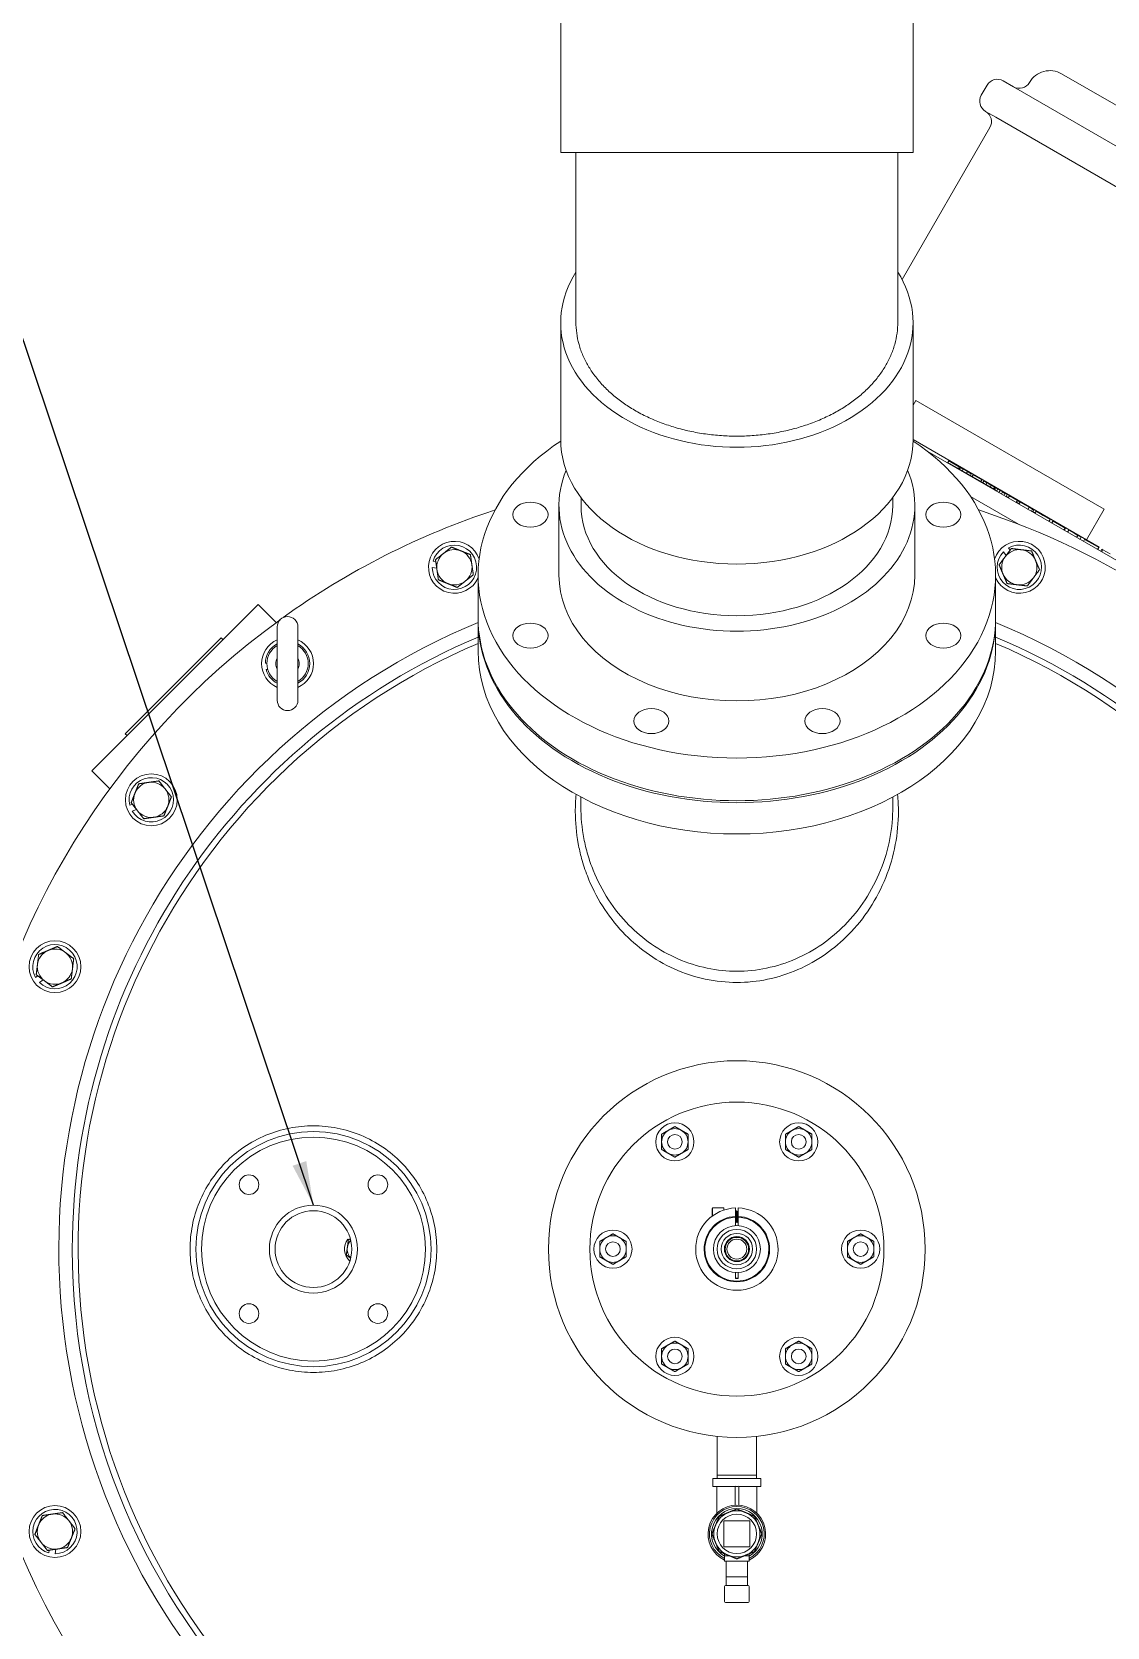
# Model space of a CAD drawing. Header units: inches. Extents: x 12 to 318, y 5 to 204.
# Drawn here: x 39.55 to 62.4, y 141.53 to 175.43 of the extents above; entities that cross this region are included whole.
import ezdxf

# ---------------------------------------------------------------- set-up
doc = ezdxf.new("R2010")
doc.units = ezdxf.units.IN
doc.header["$LTSCALE"] = 9.5
doc.header["$MEASUREMENT"] = 0
doc.layers.add('Symbol (ANSI)', color=7, linetype='Continuous', lineweight=25)
doc.layers.add('Visible', color=7, linetype='Continuous', lineweight=18)
doc.styles.add('MEMCOR Medium', font='arial.ttf')
doc.dimstyles.new('Default (ANSI)$7', dxfattribs={"dimscale": 9.5, "dimtxt": 0.15, "dimasz": 0.098425, "dimexe": 0.125, "dimexo": 0.0625, "dimgap": 0.031496, "dimtad": 0, "dimtih": 1, "dimtoh": 1, "dimdec": 4, "dimrnd": 1e-08, "dimzin": 3, "dimdsep": 46, "dimlunit": 5, "dimtxsty": 'MEMCOR Medium', "dimcen": 0.09, "dimdle": 0.393701, "dimclrd": 256, "dimclre": 256, "dimclrt": 256, "dimadec": 0, "dimazin": 1, "dimtfac": 0.8, "dimtofl": 0, "dimtmove": 0, "dimatfit": 3, "dimfxl": 1, "dimfrac": 1, "dimtolj": 1, "dimtzin": 4, "dimlwd": -1, "dimlwe": -1, "dimarcsym": 0})

msp = doc.modelspace()

# ---------------------------------------------------------------- linework, layer by layer
at = {"layer": 'Visible'}
for p, q in [((50.785311, 176.379607), (50.785311, 172.867607)), ((58.274311, 176.379607), (58.274311, 172.867607)), ((59.84977, 174.301711), (59.72477, 174.085205)), ((60.191276, 174.393218), (60.407783, 174.268218)), ((72.690632, 168.042737), (61.432302, 174.542737)), ((72.965151, 167.018218), (60.407783, 174.268218)), ((60.032783, 173.618699), (59.816276, 173.743699)), ((60.032783, 173.618699), (72.590151, 166.368699)), ((59.907783, 173.402192), (58.04186, 170.17032)), ((50.785311, 172.867607), (58.274311, 172.867607)), ((51.109311, 172.867607), (51.109311, 169.262686)), ((57.950311, 169.262686), (57.950311, 172.867607)), ((50.785311, 166.768596), (50.785311, 169.251955)), ((58.274311, 166.768596), (58.274311, 169.251955)), ((58.274311, 167.502576), (58.331037, 167.60083)), ((58.331037, 167.60083), (62.336405, 165.28833)), ((58.27431, 166.767556), (62.232038, 164.482561)), ((68.641821, 160.709702), (58.572193, 166.523405)), ((59.007319, 166.272184), (59.013569, 166.283009)), ((59.013569, 166.283009), (59.032319, 166.315485)), ((60.060667, 165.678467), (59.013569, 166.283009)), ((59.032319, 166.315485), (59.26077, 166.183589)), ((59.24202, 166.151113), (59.26077, 166.183589)), ((59.26103, 166.140138), (59.27978, 166.172614)), ((59.27978, 166.172614), (59.341945, 166.136723)), ((59.323195, 166.104247), (59.341945, 166.136723)), ((59.341945, 166.136723), (59.428493, 166.086754)), ((59.409743, 166.054278), (59.428493, 166.086754)), ((59.428493, 166.086754), (59.511966, 166.038561)), ((59.493216, 166.006085), (59.511966, 166.038561)), ((59.531337, 165.984076), (59.550087, 166.016552)), ((59.550087, 166.016552), (59.733287, 165.910781)), ((59.714537, 165.878305), (59.733287, 165.910781)), ((59.758809, 165.852745), (59.777559, 165.885221)), ((59.777559, 165.885221), (59.845655, 165.845906)), ((59.826905, 165.81343), (59.845655, 165.845906)), ((59.845655, 165.845906), (59.891125, 165.819654)), ((59.891125, 165.819654), (59.936596, 165.793401)), ((51.217311, 165.366757), (51.217311, 165.533966)), ((57.842311, 165.366757), (57.842311, 165.533966)), ((59.496651, 165.556656), (60.515278, 164.968551)), ((59.917846, 165.760925), (59.936596, 165.793401)), ((59.936596, 165.793401), (60.004692, 165.754086)), ((59.985942, 165.72161), (60.004692, 165.754086)), ((60.00649, 165.709747), (60.02524, 165.742222)), ((60.02524, 165.742222), (60.079417, 165.710943)), ((60.054417, 165.667642), (60.079417, 165.710943)), ((60.079417, 165.710943), (60.12633, 165.683858)), ((60.10133, 165.640557), (60.12633, 165.683858)), ((60.12633, 165.683858), (60.17787, 165.654101)), ((60.15287, 165.6108), (60.17787, 165.654101)), ((60.17787, 165.654101), (60.22857, 165.62483)), ((60.20357, 165.581529), (60.22857, 165.62483)), ((60.22857, 165.62483), (60.275693, 165.597623)), ((60.250693, 165.554322), (60.275693, 165.597623)), ((60.305965, 165.536844), (60.256943, 165.565147)), ((60.275693, 165.597623), (60.324715, 165.56932)), ((60.299715, 165.526019), (60.324715, 165.56932)), ((60.324715, 165.56932), (60.491539, 165.473005)), ((60.466539, 165.429703), (60.491539, 165.473005)), ((60.491539, 165.473005), (60.550922, 165.43872)), ((50.748561, 163.886252), (50.748561, 165.366757)), ((58.311061, 163.886252), (58.311061, 165.366757)), ((60.532172, 165.406244), (60.472789, 165.440529)), ((60.525922, 165.395419), (60.550922, 165.43872)), ((60.550922, 165.43872), (60.661804, 165.374702)), ((60.661804, 165.374702), (60.742447, 165.328143)), ((60.717447, 165.284842), (60.742447, 165.328143)), ((60.742447, 165.328143), (60.813885, 165.286898)), ((60.788885, 165.243597), (60.813885, 165.286898)), ((60.853873, 165.220509), (60.795135, 165.254422)), ((60.813885, 165.286898), (60.844506, 165.269219)), ((60.825756, 165.236743), (60.844506, 165.269219)), ((60.847623, 165.209684), (60.853873, 165.220509)), ((60.863204, 165.200688), (60.888204, 165.24399)), ((60.888204, 165.24399), (61.038531, 165.157198)), ((61.038531, 165.157198), (61.188859, 165.070407)), ((61.961405, 164.638811), (62.336405, 165.28833)), ((61.163859, 165.027105), (61.188859, 165.070407)), ((61.220647, 164.994319), (61.245647, 165.03762)), ((61.231166, 164.988246), (61.256166, 165.031547)), ((61.245647, 165.03762), (61.256164, 165.031548)), ((61.256166, 165.031547), (61.385456, 164.956901)), ((61.385456, 164.956901), (61.506419, 164.887063)), ((61.481419, 164.843762), (61.506419, 164.887063)), ((61.488869, 164.83946), (61.513869, 164.882762)), ((61.506419, 164.887063), (61.513869, 164.882762)), ((61.559683, 164.798576), (61.584683, 164.841878)), ((61.584683, 164.841878), (61.695565, 164.77786)), ((60.338118, 164.418669), (60.302673, 164.464788)), ((61.695565, 164.77786), (61.776207, 164.731301)), ((61.751207, 164.688), (61.776207, 164.731301)), ((61.776207, 164.731301), (61.847646, 164.690056)), ((61.822646, 164.646755), (61.847646, 164.690056)), ((61.896965, 164.603846), (61.921965, 164.647148)), ((61.921965, 164.647148), (62.072292, 164.560356)), ((62.072292, 164.560356), (62.22262, 164.473565)), ((62.19762, 164.430263), (62.22262, 164.473565)), ((62.200788, 164.428434), (62.232038, 164.482561)), ((48.130431, 164.173839), (48.072757, 164.181386)), ((60.195157, 164.382156), (60.253678, 164.306011)), ((62.26405, 164.39191), (62.28905, 164.435211)), ((62.28421, 164.38027), (62.30921, 164.423571)), ((62.28905, 164.435211), (62.309208, 164.423573)), ((62.30921, 164.423571), (62.461291, 164.335768)), ((48.055161, 164.046931), (48.150384, 164.03447)), ((49.029811, 162.980271), (49.029811, 163.886252)), ((60.029811, 162.980271), (60.029811, 163.886252)), ((40.822081, 159.724467), (44.357615, 163.260001)), ((44.357615, 163.260001), (44.738943, 162.878673)), ((44.759866, 162.786002), (44.759866, 161.226002)), ((45.199866, 161.226002), (45.199866, 162.786002)), ((49.029811, 162.937845), (49.029811, 162.273165)), ((60.029811, 162.937845), (60.029811, 162.273165)), ((41.529188, 160.516427), (43.565655, 162.552894)), ((43.565655, 162.552894), (43.608082, 162.510468)), ((44.539982, 162.016138), (44.508552, 162.011976)), ((44.526356, 161.877548), (44.557786, 161.88171)), ((41.529188, 160.516427), (41.571614, 160.474)), ((40.822081, 159.724467), (41.204633, 159.341915)), ((51.214811, 159.169878), (51.214811, 158.964754)), ((57.844811, 159.169878), (57.844811, 158.964754)), ((41.681002, 159.016302), (41.62728, 158.994002)), ((41.679269, 158.868762), (41.767966, 158.905581)), ((39.671413, 155.368579), (39.625294, 155.333134)), ((39.707926, 155.225618), (39.784071, 155.284139)), ((54.003561, 150.425271), (54.013561, 150.435271)), ((54.003561, 150.425271), (54.003561, 150.259332)), ((54.013561, 150.266749), (54.013561, 150.435271)), ((54.013561, 150.435271), (54.253561, 150.435271)), ((54.253561, 150.390519), (54.253561, 150.435271)), ((54.503561, 150.434878), (54.503561, 150.409866)), ((54.503561, 150.409866), (54.503561, 150.254776)), ((54.503561, 150.254776), (54.503561, 150.239765)), ((54.503561, 150.239765), (54.503561, 150.059582)), ((54.516953, 150.372771), (54.521418, 150.372771)), ((54.535066, 150.349574), (54.539275, 150.349574)), ((54.552668, 150.372771), (54.556061, 150.372771)), ((54.556061, 150.409866), (54.556061, 150.434878)), ((54.556061, 150.254776), (54.556061, 150.409866)), ((54.556061, 150.239765), (54.556061, 150.254776)), ((54.556061, 150.059582), (54.556061, 150.239765)), ((54.516953, 150.145969), (54.521163, 150.145969)), ((54.534811, 150.122771), (54.539275, 150.122771)), ((54.552668, 150.145969), (54.556061, 150.145969)), ((46.264593, 149.773015), (46.276644, 149.760236)), ((54.503561, 149.060961), (54.503561, 148.935271)), ((54.503561, 148.935271), (54.556061, 148.935271)), ((54.556061, 148.935271), (54.556061, 149.060961)), ((54.111159, 144.755626), (54.111159, 145.578347)), ((54.948462, 144.755626), (54.948462, 145.578643)), ((54.017212, 144.687516), (55.042409, 144.687516)), ((54.017212, 144.687516), (54.017212, 144.516649)), ((54.017212, 144.516649), (54.49044, 144.516649)), ((54.102645, 144.516649), (54.102645, 144.096964)), ((54.948462, 144.755626), (54.111159, 144.755626)), ((54.113287, 144.687516), (54.111159, 144.755626)), ((54.49044, 144.518164), (54.49044, 144.117647)), ((54.569181, 144.117647), (54.569181, 144.518164)), ((54.569181, 144.516649), (55.042409, 144.516649)), ((54.946334, 144.687516), (54.948462, 144.755626)), ((54.956976, 144.516649), (54.956976, 144.096964)), ((55.042409, 144.687516), (55.042409, 144.516649)), ((54.102645, 144.096964), (54.102645, 143.945373)), ((54.25422, 143.230823), (54.25422, 143.782004)), ((54.25422, 143.782004), (54.805401, 143.782004)), ((54.805401, 143.782004), (54.805401, 143.230823)), ((54.956976, 143.945373), (54.956976, 144.096964)), ((39.916243, 143.160892), (39.908696, 143.103218)), ((40.043151, 143.085622), (40.055612, 143.180845)), ((54.805401, 143.230823), (54.25422, 143.230823)), ((54.269681, 143.08379), (54.269681, 143.040913)), ((54.269681, 143.040913), (54.269681, 142.924538)), ((54.269681, 143.040913), (54.373195, 143.040913)), ((54.269681, 142.924538), (54.789941, 142.924538)), ((54.303611, 142.592002), (54.303611, 142.924538)), ((54.686426, 143.040913), (54.789941, 143.040913)), ((54.756011, 142.592002), (54.756011, 142.924538)), ((54.789941, 143.040913), (54.789941, 143.08379)), ((54.789941, 142.924538), (54.789941, 143.040913)), ((54.769061, 142.411311), (54.290561, 142.411311)), ((54.303611, 142.592002), (54.756011, 142.592002)), ((54.303611, 142.592002), (54.303611, 142.411311)), ((54.756011, 142.411311), (54.756011, 142.592002)), ((54.269681, 142.390431), (54.269681, 142.150142)), ((54.269681, 142.150142), (54.269681, 142.068259)), ((54.789941, 142.150142), (54.789941, 142.390431)), ((54.789941, 142.068259), (54.789941, 142.150142)), ((54.769061, 142.047379), (54.290561, 142.047379))]:
    msp.add_line(p, q, dxfattribs=at)
for centre, radius in [((42.08408, 159.110216), 0.551181), ((40.03645, 155.563618), 0.551181), ((54.528402, 149.560271), 4.003725), ((54.529811, 149.560271), 3.125), ((53.212152, 151.840083), 0.406), ((55.844652, 151.840083), 0.406), ((45.529811, 149.560271), 2.5), ((45.529811, 149.560271), 2.38), ((53.212152, 151.840083), 0.15625), ((55.844652, 151.840083), 0.15625), ((44.159791, 150.930291), 0.2085), ((46.89983, 150.930291), 0.2085), ((45.529811, 149.560271), 0.935), ((45.529811, 149.560271), 0.815), ((51.895902, 149.560271), 0.406), ((54.529811, 149.560271), 0.5), ((54.529811, 149.560271), 0.42), ((54.529811, 149.560271), 0.335), ((57.160902, 149.560271), 0.406), ((51.895902, 149.560271), 0.15625), ((54.529811, 149.560271), 0.265625), ((54.529811, 149.560271), 0.25), ((54.529811, 149.560271), 0.210938), ((57.160902, 149.560271), 0.15625), ((44.159791, 148.190252), 0.2085), ((46.89983, 148.190252), 0.2085), ((53.212152, 147.28046), 0.406), ((55.844652, 147.28046), 0.406), ((53.212152, 147.28046), 0.15625), ((55.844652, 147.28046), 0.15625), ((40.03645, 143.556925), 0.551181), ((54.529811, 143.506413), 0.418652)]:
    msp.add_circle(centre, radius, dxfattribs=at)
for centre, radius, start, end in [((60.066276, 174.176711), 0.25, 60, 150), ((60.532783, 174.484724), 0.25, 240, 330), ((61.182302, 174.109724), 0.5, 60, 150), ((59.941276, 173.960205), 0.25, 150, 240), ((59.691276, 173.527192), 0.25, 330, 60), ((54.529811, 149.560271), 16.53, 108.1149061, 125.7010348), ((54.529811, 149.560271), 16.53, 313.556008, 71.8850939), ((48.526464, 164.053632), 0.551181, 18.020363, 335.9533629), ((48.526464, 164.053632), 0.471351, 180.8144894, 164.2738604), ((60.533157, 164.053632), 0.551181, 204.0466371, 161.979637), ((60.533157, 164.053632), 0.471351, 135.8144894, 119.2738604), ((48.526464, 164.053632), 0.375, 128.1474633, 188.1474633), ((48.526464, 164.053632), 0.375, 68.1474633, 128.1474633), ((48.526464, 164.053632), 0.375, 8.1474633, 68.1474633), ((60.533157, 164.053632), 0.375, 143.1474633, 203.1474633), ((60.533157, 164.053632), 0.375, 83.1474633, 143.1474633), ((60.533157, 164.053632), 0.375, 23.1474633, 83.1474633), ((60.533157, 164.053632), 0.375, 323.1474633, 23.1474633), ((48.526464, 164.053632), 0.375, 188.1474633, 248.1474633), ((48.526464, 164.053632), 0.375, 308.1474633, 8.1474633), ((60.533157, 164.053632), 0.375, 203.1474633, 263.1474633), ((60.533157, 164.053632), 0.375, 263.1474633, 323.1474633), ((48.526464, 164.053632), 0.375, 248.1474633, 308.1474633), ((54.529811, 149.560271), 16.53, 125.9630438, 302.8312783), ((54.529811, 149.560271), 14.41, 112.4377468, 67.5622532), ((44.979866, 162.786002), 0.22, 0, 180), ((54.529811, 149.560271), 14.125, 112.9159597, 180), ((54.529811, 149.560271), 14, 113.1323964, 66.8676036), ((44.979866, 162.006002), 0.551181, 113.5246053, 246.4753947), ((44.979866, 162.006002), 0.471351, 117.8231093, 179.2738604), ((44.979866, 162.006002), 0.551181, 293.5246053, 66.4753947), ((44.979866, 162.006002), 0.471351, 297.8231093, 62.1768907), ((54.529811, 149.560271), 14.125, 0, 67.0840403), ((44.979866, 162.006002), 0.44, 120, 240), ((44.979866, 162.006002), 0.25, 151.6423634, 208.3576366), ((44.979866, 162.006002), 0.44, 300, 60), ((44.979866, 162.006002), 0.25, 331.6423634, 28.3576366), ((44.979866, 162.006002), 0.471351, 195.8144894, 242.1768907), ((44.979866, 161.226002), 0.22, 180, 0), ((42.08408, 159.110216), 0.471351, 210.8144894, 194.2738604), ((42.08408, 159.110216), 0.375, 98.1474633, 158.1474633), ((42.08408, 159.110216), 0.375, 38.1474633, 98.1474633), ((42.08408, 159.110216), 0.375, 158.1474633, 218.1474633), ((42.08408, 159.110216), 0.375, 338.1474633, 38.1474633), ((42.08408, 159.110216), 0.375, 218.1474633, 278.1474633), ((42.08408, 159.110216), 0.375, 278.1474633, 338.1474633), ((40.03645, 155.563618), 0.471351, 225.8144894, 209.2738604), ((40.03645, 155.563618), 0.375, 113.1474633, 173.1474633), ((40.03645, 155.563618), 0.375, 53.1474633, 113.1474633), ((40.03645, 155.563618), 0.375, 353.1474633, 53.1474633), ((40.03645, 155.563618), 0.375, 173.1474633, 233.1474633), ((40.03645, 155.563618), 0.375, 293.1474633, 353.1474633), ((40.03645, 155.563618), 0.375, 233.1474633, 293.1474633), ((53.212152, 151.840083), 0.2815, 120, 180), ((53.212152, 151.840083), 0.2815, 60, 120), ((53.212152, 151.840083), 0.2815, 0, 60), ((55.844652, 151.840083), 0.2815, 120, 180), ((55.844652, 151.840083), 0.2815, 60, 120), ((55.844652, 151.840083), 0.2815, 0, 60), ((53.212152, 151.840083), 0.2815, 180, 240), ((53.212152, 151.840083), 0.2815, 240, 300), ((53.212152, 151.840083), 0.2815, 300, 0), ((55.844652, 151.840083), 0.2815, 180, 240), ((55.844652, 151.840083), 0.2815, 240, 300), ((55.844652, 151.840083), 0.2815, 300, 0), ((54.529811, 149.560271), 0.875, 91.7191313, 88.2808687), ((54.529811, 149.560069), 0.695203, 92.1639326, 87.8360674), ((54.529811, 149.560069), 0.680203, 92.2116757, 87.7883243), ((54.529811, 149.560271), 14.125, 180, 0), ((46.529811, 149.560271), 0.34, 141.2653149, 228.4106835), ((46.529811, 149.560271), 0.281, 172.2730598, 222.4416977), ((46.529811, 149.560271), 0.281, 137.5583023, 172.2730598), ((51.895902, 149.560271), 0.2815, 120, 180), ((51.895902, 149.560271), 0.2815, 180, 240), ((51.895902, 149.560271), 0.2815, 60, 120), ((51.895902, 149.560271), 0.2815, 0, 60), ((51.895902, 149.560271), 0.2815, 300, 0), ((57.160902, 149.560271), 0.2815, 120, 180), ((57.160902, 149.560271), 0.2815, 180, 240), ((57.160902, 149.560271), 0.2815, 60, 120), ((57.160902, 149.560271), 0.2815, 0, 60), ((57.160902, 149.560271), 0.2815, 300, 0), ((51.895902, 149.560271), 0.2815, 240, 300), ((57.160902, 149.560271), 0.2815, 240, 300), ((54.529811, 149.560271), 0.6175, 267.5636153, 272.4363847), ((54.529811, 149.560271), 0.6225, 267.5831963, 272.4168037), ((53.212152, 147.28046), 0.2815, 120, 180), ((53.212152, 147.28046), 0.2815, 60, 120), ((53.212152, 147.28046), 0.2815, 0, 60), ((55.844652, 147.28046), 0.2815, 120, 180), ((55.844652, 147.28046), 0.2815, 60, 120), ((55.844652, 147.28046), 0.2815, 0, 60), ((53.212152, 147.28046), 0.2815, 180, 240), ((53.212152, 147.28046), 0.2815, 300, 0), ((55.844652, 147.28046), 0.2815, 180, 240), ((55.844652, 147.28046), 0.2815, 300, 0), ((53.212152, 147.28046), 0.2815, 240, 300), ((55.844652, 147.28046), 0.2815, 240, 300), ((54.529811, 145.029248), 0.512598, 265.5950645, 274.4049355), ((54.529811, 143.506413), 0.6125, 295.131805, 244.868195), ((40.03645, 143.556925), 0.471351, 270.8144894, 254.2738604), ((40.03645, 143.556925), 0.375, 98.1474633, 158.1474633), ((40.03645, 143.556925), 0.375, 38.1474633, 98.1474633), ((40.03645, 143.556925), 0.375, 338.1474633, 38.1474633), ((54.529811, 143.506413), 0.581875, 296.5548781, 243.4451219), ((54.529811, 143.506413), 0.538234, 298.9013143, 241.0986857), ((54.529811, 143.506413), 0.49, 112.5, 157.5), ((54.529811, 143.506413), 0.49, 67.5, 112.5), ((54.529811, 143.506413), 0.49, 22.5, 67.5), ((40.03645, 143.556925), 0.375, 158.1474633, 218.1474633), ((54.529811, 143.506413), 0.49, 157.5, 202.5), ((54.529811, 143.506413), 0.49, 337.5, 22.5), ((40.03645, 143.556925), 0.375, 218.1474633, 278.1474633), ((40.03645, 143.556925), 0.375, 278.1474633, 338.1474633), ((54.529811, 143.506413), 0.49, 202.5, 247.5), ((54.529811, 143.506413), 0.49, 292.5, 337.5), ((54.529811, 143.506413), 0.49, 247.5, 292.5), ((54.290561, 142.390431), 0.02088, 90, 180), ((54.769061, 142.390431), 0.02088, 0, 90), ((54.290561, 142.068259), 0.02088, 180, 270), ((54.769061, 142.068259), 0.02088, 270, 0)]:
    msp.add_arc(centre, radius, start, end, dxfattribs=at)
for centre, major_axis, start_param, end_param in [((54.529811, 169.251955), (-3.7445, 0), 5.864128409, 9.843834859), ((54.529811, 163.886252), (-5.5, 0), 5.461193351, 10.246769917), ((54.529811, 166.768596), (3.7445, 0), 3.141592654, 6.283185307), ((54.529811, 165.366757), (-3.78125, 0), 5.998770434, 9.709192834), ((54.529811, 165.366757), (3.3125, 0), 3.141592654, 6.283185307), ((54.529811, 163.886252), (-3.78125, 0), 0, 3.141592654), ((54.529811, 162.937845), (5.5, 0), 3.136138081, 6.28863988), ((54.529811, 162.980271), (-5.5, 0), 0, 3.141592654), ((54.529811, 162.273165), (5.5, 0), 3.141592654, 6.283185307)]:
    msp.add_ellipse(centre, major_axis=major_axis, ratio=0.707106781, start_param=start_param, end_param=end_param, dxfattribs=at)
for centre, major_axis in [((50.141383, 165.171593), (-0.375, 0)), ((58.918238, 165.171593), (0.375, 0)), ((50.141383, 162.600911), (-0.375, 0)), ((58.918238, 162.600911), (0.375, 0)), ((52.712064, 160.783165), (-0.375, 0)), ((56.347557, 160.783165), (0.375, 0))]:
    msp.add_ellipse(centre, major_axis=major_axis, ratio=0.707106781, dxfattribs=at)
for points, knots in [([(51.109311, 169.262686), (51.109311, 169.187861), (51.114275, 169.10957), (51.13593, 168.950422), (51.152623, 168.869565), (51.19758, 168.709511), (51.225854, 168.63028), (51.29187, 168.477367), (51.329609, 168.403683), (51.410475, 168.265522), (51.45733, 168.194645), (51.56325, 168.053694), (51.622319, 167.98362), (51.750238, 167.848132), (51.819115, 167.782689), (51.962612, 167.659479), (52.037228, 167.60171), (52.18651, 167.496083), (52.268079, 167.443332), (52.442058, 167.341874), (52.53447, 167.293169), (52.725806, 167.202709), (52.82477, 167.160934), (53.023848, 167.086022), (53.123959, 167.052883), (53.318911, 166.995753), (53.422771, 166.969115), (53.638314, 166.922509), (53.749998, 166.902544), (53.975616, 166.870793), (54.0896, 166.858999), (54.313953, 166.843699), (54.424323, 166.84019), (54.529811, 166.84019)], [38.673180241, 38.673180241, 38.673180241, 38.673180241, 39.479521658, 39.479521658, 40.285863075, 40.285863075, 41.092204491, 41.092204491, 41.898545908, 41.898545908, 42.703544344, 42.703544344, 43.508542779, 43.508542779, 44.313541214, 44.313541214, 45.118539649, 45.118539649, 45.922772282, 45.922772282, 46.727004914, 46.727004914, 47.531237546, 47.531237546, 48.335470179, 48.335470179, 49.139284908, 49.139284908, 49.943099637, 49.943099637, 50.746914366, 50.746914366, 51.550729095, 51.550729095, 51.550729095, 51.550729095]), ([(54.529811, 166.84019), (54.635298, 166.84019), (54.745668, 166.843699), (54.970021, 166.858999), (55.084005, 166.870793), (55.309623, 166.902544), (55.421307, 166.922509), (55.63685, 166.969115), (55.74071, 166.995753), (55.935662, 167.052883), (56.035773, 167.086022), (56.234851, 167.160934), (56.333815, 167.202709), (56.525151, 167.293169), (56.617563, 167.341874), (56.791542, 167.443332), (56.873111, 167.496083), (57.022393, 167.60171), (57.097009, 167.659479), (57.240506, 167.782689), (57.309383, 167.848132), (57.437302, 167.98362), (57.496371, 168.053694), (57.602291, 168.194645), (57.649146, 168.265522), (57.730012, 168.403683), (57.767751, 168.477367), (57.833767, 168.63028), (57.862041, 168.709511), (57.906998, 168.869565), (57.923691, 168.950422), (57.945346, 169.10957), (57.950311, 169.187861), (57.950311, 169.262686)], [0, 0, 0, 0, 0.803814729, 0.803814729, 1.607629458, 1.607629458, 2.411444187, 2.411444187, 3.215258916, 3.215258916, 4.019491548, 4.019491548, 4.823724181, 4.823724181, 5.627956813, 5.627956813, 6.432189445, 6.432189445, 7.237187881, 7.237187881, 8.042186316, 8.042186316, 8.847184751, 8.847184751, 9.652183187, 9.652183187, 10.458524603, 10.458524603, 11.26486602, 11.26486602, 12.071207437, 12.071207437, 12.877548854, 12.877548854, 12.877548854, 12.877548854]), ([(51.230015, 157.863956), (51.26424, 157.739043), (51.305, 157.615143), (51.438762, 157.270723), (51.547115, 157.055386), (51.800312, 156.653718), (51.945185, 156.467404), (52.249237, 156.144349), (52.417061, 155.994801), (52.78587, 155.728054), (52.986858, 155.610858), (53.40946, 155.420939), (53.631497, 155.348049), (54.081041, 155.251854), (54.308556, 155.228578), (54.744492, 155.228578), (54.965532, 155.250495), (55.403099, 155.341382), (55.619632, 155.410326), (56.03282, 155.59029), (56.22987, 155.701459), (56.592743, 155.954809), (56.75857, 156.096983), (57.069787, 156.413831), (57.22216, 156.602624), (57.488515, 157.011119), (57.602527, 157.230803), (57.784737, 157.686438), (57.853053, 157.922677), (57.942451, 158.395447), (57.963509, 158.631982), (57.963509, 158.979721), (57.957684, 159.101888), (57.94561, 159.225051)], [2.605280485, 2.605280485, 2.605280485, 2.605280485, 3.582727556, 3.582727556, 5.374091334, 5.374091334, 7.165455112, 7.165455112, 8.851416475, 8.851416475, 10.537377838, 10.537377838, 12.223339202, 12.223339202, 13.909300565, 13.909300565, 15.545173509, 15.545173509, 17.181046453, 17.181046453, 18.816919398, 18.816919398, 20.452792342, 20.452792342, 22.293989666, 22.293989666, 24.135186991, 24.135186991, 25.976384315, 25.976384315, 27.817581639, 27.817581639, 28.785841268, 28.785841268, 28.785841268, 28.785841268]), ([(51.096112, 158.859875), (51.096112, 158.63815), (51.116047, 158.407866), (51.177707, 158.072725), (51.201603, 157.967991), (51.230015, 157.863956)], [55.475717901, 55.475717901, 55.475717901, 55.475717901, 57.267081679, 57.267081679, 58.080998386, 58.080998386, 58.080998386, 58.080998386]), ([(51.214811, 158.964754), (51.214811, 158.745234), (51.235127, 158.517402), (51.300347, 158.173104), (51.32842, 158.056517), (51.362318, 157.941032)], [0, 0, 0, 0, 1.774981581, 1.774981581, 2.684256638, 2.684256638, 2.684256638, 2.684256638]), ([(51.362318, 157.941032), (51.394685, 157.831104), (51.432328, 157.722174), (51.563105, 157.395802), (51.673111, 157.184281), (51.930089, 156.791011), (52.07709, 156.609279), (52.377492, 156.304109), (52.537673, 156.167107), (52.88817, 155.923026), (53.078488, 155.815951), (53.477526, 155.642643), (53.686626, 155.576266), (54.109136, 155.488772), (54.322552, 155.46768), (54.737069, 155.46768), (54.950485, 155.488772), (55.372995, 155.576266), (55.582095, 155.642643), (55.981133, 155.815951), (56.171451, 155.923026), (56.521948, 156.167107), (56.682129, 156.304109), (56.982531, 156.609279), (57.129532, 156.791011), (57.38651, 157.184281), (57.496516, 157.395802), (57.672324, 157.834554), (57.73824, 158.062064), (57.824494, 158.517402), (57.844811, 158.745234), (57.844811, 158.964754)], [-50.840155678, -50.840155678, -50.840155678, -50.840155678, -49.974449155, -49.974449155, -48.199467575, -48.199467575, -46.424485994, -46.424485994, -44.845176318, -44.845176318, -43.265866641, -43.265866641, -41.686556965, -41.686556965, -40.107247289, -40.107247289, -38.527937612, -38.527937612, -36.948627936, -36.948627936, -35.36931826, -35.36931826, -33.790008584, -33.790008584, -32.015027003, -32.015027003, -30.240045422, -30.240045422, -28.465063842, -28.465063842, -26.690082261, -26.690082261, -26.690082261, -26.690082261]), ([(44.786285, 147.046386), (44.695946, 147.073153), (44.606575, 147.104854), (44.355831, 147.209625), (44.19895, 147.294835), (43.908245, 147.492927), (43.77443, 147.605827), (43.544272, 147.841103), (43.438774, 147.970121), (43.251909, 148.25177), (43.170536, 148.404399), (43.039395, 148.723581), (42.989518, 148.890415), (42.92395, 149.226676), (42.908274, 149.396107), (42.908274, 149.724436), (42.92395, 149.893867), (42.989518, 150.230128), (43.039395, 150.396962), (43.170536, 150.716144), (43.251909, 150.868773), (43.438774, 151.150422), (43.544272, 151.27944), (43.77443, 151.514716), (43.908245, 151.627616), (44.19895, 151.825707), (44.355831, 151.910918), (44.682383, 152.047364), (44.852287, 152.098701), (45.19335, 152.16593), (45.364512, 152.181808), (45.694665, 152.181808), (45.865493, 152.166014), (46.206098, 152.099014), (46.375878, 152.04782), (46.702319, 151.911644), (46.859218, 151.826558), (47.150012, 151.628683), (47.283895, 151.515876), (47.514434, 151.280529), (47.620183, 151.151322), (47.807419, 150.869315), (47.888912, 150.71652), (48.020198, 150.397077), (48.070099, 150.230153), (48.135681, 149.893808), (48.151347, 149.724383), (48.151347, 149.39616), (48.135681, 149.226735), (48.070099, 148.89039), (48.020198, 148.723466), (47.888912, 148.404023), (47.807419, 148.251228), (47.620183, 147.969221), (47.514434, 147.840014), (47.283895, 147.604666), (47.150012, 147.491859), (46.859218, 147.293985), (46.702319, 147.208899), (46.375878, 147.072723), (46.206098, 147.021529), (45.865493, 146.954529), (45.694665, 146.938735), (45.529811, 146.938735)], [-39.312452831, -39.312452831, -39.312452831, -39.312452831, -38.600079827, -38.600079827, -37.270303359, -37.270303359, -35.940526891, -35.940526891, -34.689592312, -34.689592312, -33.438657733, -33.438657733, -32.187723154, -32.187723154, -30.936788575, -30.936788575, -29.685853996, -29.685853996, -28.434919417, -28.434919417, -27.183984838, -27.183984838, -25.933050259, -25.933050259, -24.603273791, -24.603273791, -23.273497323, -23.273497323, -21.943720855, -21.943720855, -20.613944387, -20.613944387, -19.287734437, -19.287734437, -17.961524487, -17.961524487, -16.635314537, -16.635314537, -15.309104586, -15.309104586, -14.058571488, -14.058571488, -12.80803839, -12.80803839, -11.557505292, -11.557505292, -10.306972193, -10.306972193, -9.056439095, -9.056439095, -7.805905997, -7.805905997, -6.555372899, -6.555372899, -5.3048398, -5.3048398, -3.97862985, -3.97862985, -2.6524199, -2.6524199, -1.32620995, -1.32620995, 0, 0, 0, 0]), ([(54.516527, 150.372404), (54.516945, 150.373128), (54.517356, 150.372782), (54.518526, 150.368911), (54.519294, 150.363325), (54.520795, 150.346583), (54.521476, 150.335631), (54.522945, 150.309613), (54.523713, 150.294768), (54.525206, 150.263464), (54.525883, 150.24733), (54.527349, 150.215086), (54.528125, 150.19931), (54.529629, 150.171185), (54.530307, 150.159007), (54.53177, 150.139014), (54.532547, 150.131546), (54.533827, 150.124252), (54.534314, 150.122771), (54.534805, 150.122771)], [14.671342609, 14.671342609, 14.671342609, 14.671342609, 14.743103255, 14.743103255, 14.866434491, 14.866434491, 14.988738009, 14.988738009, 15.111979549, 15.111979549, 15.233009217, 15.233009217, 15.357726341, 15.357726341, 15.478732009, 15.478732009, 15.603548232, 15.603548232, 15.687829654, 15.687829654, 15.687829654, 15.687829654]), ([(54.539704, 150.123139), (54.539443, 150.122689), (54.539183, 150.122651), (54.538188, 150.124105), (54.537412, 150.128472), (54.535893, 150.143017), (54.535191, 150.152845), (54.533751, 150.177261), (54.532975, 150.191772), (54.531455, 150.222672), (54.53075, 150.238688), (54.529313, 150.271285), (54.528537, 150.28754), (54.527016, 150.316895), (54.526309, 150.329817), (54.524873, 150.351702), (54.524097, 150.360273), (54.522666, 150.370408), (54.52204, 150.372771), (54.521421, 150.372771)], [16.866424822, 16.866424822, 16.866424822, 16.866424822, 16.9109956, 16.9109956, 17.036494357, 17.036494357, 17.157481492, 17.157481492, 17.283065535, 17.283065535, 17.404098392, 17.404098392, 17.529766532, 17.529766532, 17.650848223, 17.650848223, 17.776599319, 17.776599319, 17.882915352, 17.882915352, 17.882915352, 17.882915352]), ([(54.552238, 150.372404), (54.552545, 150.372935), (54.55285, 150.372892), (54.553898, 150.370779), (54.554675, 150.366024), (54.555652, 150.356197), (54.555855, 150.353909), (54.556055, 150.351428)], [16.656121358, 16.656121358, 16.656121358, 16.656121358, 16.7087310452, 16.7087310452, 16.8340242796, 16.8340242796, 16.8677156851, 16.8677156851, 16.8677156851, 16.8677156851]), ([(45.529811, 146.938735), (45.364512, 146.938735), (45.19335, 146.954613), (44.943642, 147.003834), (44.864601, 147.023262), (44.786285, 147.046386)], [0, 0, 0, 0, 1.329776468, 1.329776468, 1.947179932, 1.947179932, 1.947179932, 1.947179932])]:
    msp.add_open_spline(points, degree=3, knots=knots, dxfattribs=at)
for points, weights in [([(48.294831, 164.34854), (48.373852, 164.410606), (48.465097, 164.482274)], [1, 1.0379548493, 1]), ([(48.465097, 164.482274), (48.572785, 164.439087), (48.666046, 164.401686)], [1, 1.0379548493, 1]), ([(60.233089, 164.278541), (60.293353, 164.358944), (60.36294, 164.451785)], [1, 1.0379548493, 1]), ([(60.36294, 164.451785), (60.478137, 164.437942), (60.5779, 164.425953)], [1, 1.0379548493, 1]), ([(48.124566, 164.214807), (48.215811, 164.286475), (48.294831, 164.34854)], [1, 1.0379548493, 1]), ([(48.155249, 164.000486), (48.141009, 164.099953), (48.124566, 164.214807)], [1, 1.0379548493, 1]), ([(48.666046, 164.401686), (48.759307, 164.364285), (48.866996, 164.321098)], [1, 1.0379548493, 1]), ([(48.866996, 164.321098), (48.883439, 164.206244), (48.897679, 164.106777)], [1, 1.0379548493, 1]), ([(60.103237, 164.105296), (60.172825, 164.198138), (60.233089, 164.278541)], [1, 1.0379548493, 1]), ([(60.5779, 164.425953), (60.677663, 164.413964), (60.79286, 164.40012)], [1, 1.0379548493, 1]), ([(60.79286, 164.40012), (60.838469, 164.293436), (60.877968, 164.201044)], [1, 1.0379548493, 1]), ([(60.877968, 164.201044), (60.917467, 164.108652), (60.963076, 164.001967)], [1, 1.0379548493, 1]), ([(48.185933, 163.786165), (48.169489, 163.901019), (48.155249, 164.000486)], [1, 1.0379548493, 1]), ([(48.386882, 163.705577), (48.293621, 163.742978), (48.185933, 163.786165)], [1, 1.0379548493, 1]), ([(48.928363, 163.892456), (48.837118, 163.820789), (48.758097, 163.758723)], [1, 1.0379548493, 1]), ([(48.897679, 164.106777), (48.911919, 164.00731), (48.928363, 163.892456)], [1, 1.0379548493, 1]), ([(60.188346, 163.90622), (60.148847, 163.998611), (60.103237, 164.105296)], [1, 1.0379548493, 1]), ([(60.273454, 163.707143), (60.227845, 163.813828), (60.188346, 163.90622)], [1, 1.0379548493, 1]), ([(60.833225, 163.828723), (60.772961, 163.74832), (60.703374, 163.655478)], [1, 1.0379548493, 1]), ([(60.963076, 164.001967), (60.893489, 163.909126), (60.833225, 163.828723)], [1, 1.0379548493, 1]), ([(48.587831, 163.62499), (48.480143, 163.668176), (48.386882, 163.705577)], [1, 1.0379548493, 1]), ([(48.758097, 163.758723), (48.679076, 163.696657), (48.587831, 163.62499)], [1, 1.0379548493, 1]), ([(60.488414, 163.68131), (60.388651, 163.693299), (60.273454, 163.707143)], [1, 1.0379548493, 1]), ([(60.703374, 163.655478), (60.588177, 163.669322), (60.488414, 163.68131)], [1, 1.0379548493, 1]), ([(41.736026, 159.249799), (41.773427, 159.343059), (41.816613, 159.450748)], [1, 1.0379548493, 1]), ([(41.816613, 159.450748), (41.931468, 159.467191), (42.030935, 159.481431)], [1, 1.0379548493, 1]), ([(42.030935, 159.481431), (42.130401, 159.495672), (42.245256, 159.512115)], [1, 1.0379548493, 1]), ([(42.245256, 159.512115), (42.316923, 159.42087), (42.378989, 159.341849)], [1, 1.0379548493, 1]), ([(41.655438, 159.048849), (41.698625, 159.156538), (41.736026, 159.249799)], [1, 1.0379548493, 1]), ([(41.789171, 158.878584), (41.727105, 158.957604), (41.655438, 159.048849)], [1, 1.0379548493, 1]), ([(42.378989, 159.341849), (42.441055, 159.262829), (42.512722, 159.171584)], [1, 1.0379548493, 1]), ([(42.512722, 159.171584), (42.469535, 159.063895), (42.432134, 158.970634)], [1, 1.0379548493, 1]), ([(41.922904, 158.708318), (41.851237, 158.799563), (41.789171, 158.878584)], [1, 1.0379548493, 1]), ([(42.137225, 158.739001), (42.037759, 158.724761), (41.922904, 158.708318)], [1, 1.0379548493, 1]), ([(42.351547, 158.769685), (42.236692, 158.753242), (42.137225, 158.739001)], [1, 1.0379548493, 1]), ([(42.432134, 158.970634), (42.394733, 158.877373), (42.351547, 158.769685)], [1, 1.0379548493, 1]), ([(39.889038, 155.908429), (39.98143, 155.947928), (40.088115, 155.993537)], [1, 1.0379548493, 1]), ([(40.088115, 155.993537), (40.180956, 155.92395), (40.261359, 155.863686)], [1, 1.0379548493, 1]), ([(39.664129, 155.608361), (39.676118, 155.708124), (39.689961, 155.82332)], [1, 1.0379548493, 1]), ([(39.689961, 155.82332), (39.796646, 155.86893), (39.889038, 155.908429)], [1, 1.0379548493, 1]), ([(40.261359, 155.863686), (40.341762, 155.803422), (40.434604, 155.733835)], [1, 1.0379548493, 1]), ([(40.434604, 155.733835), (40.42076, 155.618638), (40.408772, 155.518875)], [1, 1.0379548493, 1]), ([(39.638297, 155.393401), (39.65214, 155.508598), (39.664129, 155.608361)], [1, 1.0379548493, 1]), ([(39.811541, 155.26355), (39.731138, 155.323814), (39.638297, 155.393401)], [1, 1.0379548493, 1]), ([(40.382939, 155.303915), (40.276254, 155.258306), (40.183862, 155.218807)], [1, 1.0379548493, 1]), ([(40.408772, 155.518875), (40.396783, 155.419112), (40.382939, 155.303915)], [1, 1.0379548493, 1]), ([(39.984786, 155.133698), (39.891944, 155.203285), (39.811541, 155.26355)], [1, 1.0379548493, 1]), ([(40.183862, 155.218807), (40.091471, 155.179308), (39.984786, 155.133698)], [1, 1.0379548493, 1]), ([(52.930652, 152.002607), (53.00608, 152.046156), (53.071402, 152.083869)], [1, 1.0379548493, 1]), ([(52.930652, 151.840083), (52.930652, 151.915511), (52.930652, 152.002607)], [1, 1.0379548493, 1]), ([(53.071402, 152.083869), (53.136724, 152.121583), (53.212152, 152.165132)], [1, 1.0379548493, 1]), ([(53.212152, 152.165132), (53.28758, 152.121583), (53.352902, 152.083869)], [1, 1.0379548493, 1]), ([(53.352902, 152.083869), (53.418224, 152.046156), (53.493652, 152.002607)], [1, 1.0379548493, 1]), ([(53.493652, 152.002607), (53.493652, 151.915511), (53.493652, 151.840083)], [1, 1.0379548493, 1]), ([(55.563152, 152.002607), (55.63858, 152.046156), (55.703902, 152.083869)], [1, 1.0379548493, 1]), ([(55.563152, 151.840083), (55.563152, 151.915511), (55.563152, 152.002607)], [1, 1.0379548493, 1]), ([(55.703902, 152.083869), (55.769224, 152.121583), (55.844652, 152.165132)], [1, 1.0379548493, 1]), ([(55.844652, 152.165132), (55.92008, 152.121583), (55.985402, 152.083869)], [1, 1.0379548493, 1]), ([(55.985402, 152.083869), (56.050724, 152.046156), (56.126152, 152.002607)], [1, 1.0379548493, 1]), ([(56.126152, 152.002607), (56.126152, 151.915511), (56.126152, 151.840083)], [1, 1.0379548493, 1]), ([(52.930652, 151.677559), (52.930652, 151.764656), (52.930652, 151.840083)], [1, 1.0379548493, 1]), ([(53.071402, 151.596297), (53.00608, 151.634011), (52.930652, 151.677559)], [1, 1.0379548493, 1]), ([(53.212152, 151.515035), (53.136724, 151.558583), (53.071402, 151.596297)], [1, 1.0379548493, 1]), ([(53.352902, 151.596297), (53.28758, 151.558583), (53.212152, 151.515035)], [1, 1.0379548493, 1]), ([(53.493652, 151.677559), (53.418224, 151.634011), (53.352902, 151.596297)], [1, 1.0379548493, 1]), ([(53.493652, 151.840083), (53.493652, 151.764656), (53.493652, 151.677559)], [1, 1.0379548493, 1]), ([(55.563152, 151.677559), (55.563152, 151.764656), (55.563152, 151.840083)], [1, 1.0379548493, 1]), ([(55.703902, 151.596297), (55.63858, 151.634011), (55.563152, 151.677559)], [1, 1.0379548493, 1]), ([(55.844652, 151.515035), (55.769224, 151.558583), (55.703902, 151.596297)], [1, 1.0379548493, 1]), ([(55.985402, 151.596297), (55.92008, 151.558583), (55.844652, 151.515035)], [1, 1.0379548493, 1]), ([(56.126152, 151.677559), (56.050724, 151.634011), (55.985402, 151.596297)], [1, 1.0379548493, 1]), ([(56.126152, 151.840083), (56.126152, 151.764656), (56.126152, 151.677559)], [1, 1.0379548493, 1]), ([(51.755152, 149.804058), (51.820474, 149.841771), (51.895902, 149.88532)], [1, 1.0379548493, 1]), ([(51.895902, 149.88532), (51.97133, 149.841771), (52.036652, 149.804058)], [1, 1.0379548493, 1]), ([(57.020152, 149.804058), (57.085474, 149.841771), (57.160902, 149.88532)], [1, 1.0379548493, 1]), ([(57.160902, 149.88532), (57.23633, 149.841771), (57.301652, 149.804058)], [1, 1.0379548493, 1]), ([(46.229549, 149.43729), (46.241239, 149.523442), (46.251362, 149.598053)], [1, 1.0379548493, 1]), ([(46.251362, 149.598053), (46.261485, 149.672663), (46.273175, 149.758815)], [1, 1.0379548493, 1]), ([(46.273175, 149.758815), (46.295115, 149.767801), (46.315679, 149.776224)], [1, 1.01007236835, 1.01479877401]), ([(51.614402, 149.722796), (51.68983, 149.766344), (51.755152, 149.804058)], [1, 1.0379548493, 1]), ([(51.614402, 149.560271), (51.614402, 149.635699), (51.614402, 149.722796)], [1, 1.0379548493, 1]), ([(51.614402, 149.397747), (51.614402, 149.484844), (51.614402, 149.560271)], [1, 1.0379548493, 1]), ([(52.036652, 149.804058), (52.101974, 149.766344), (52.177402, 149.722796)], [1, 1.0379548493, 1]), ([(52.177402, 149.722796), (52.177402, 149.635699), (52.177402, 149.560271)], [1, 1.0379548493, 1]), ([(52.177402, 149.560271), (52.177402, 149.484844), (52.177402, 149.397747)], [1, 1.0379548493, 1]), ([(56.879402, 149.722796), (56.95483, 149.766344), (57.020152, 149.804058)], [1, 1.0379548493, 1]), ([(56.879402, 149.560271), (56.879402, 149.635699), (56.879402, 149.722796)], [1, 1.0379548493, 1]), ([(56.879402, 149.397747), (56.879402, 149.484844), (56.879402, 149.560271)], [1, 1.0379548493, 1]), ([(57.301652, 149.804058), (57.366974, 149.766344), (57.442402, 149.722796)], [1, 1.0379548493, 1]), ([(57.442402, 149.722796), (57.442402, 149.635699), (57.442402, 149.560271)], [1, 1.0379548493, 1]), ([(57.442402, 149.560271), (57.442402, 149.484844), (57.442402, 149.397747)], [1, 1.0379548493, 1]), ([(46.321378, 149.366247), (46.278456, 149.399454), (46.229549, 149.43729)], [1.01583353127, 1.02670160744, 1]), ([(51.755152, 149.316485), (51.68983, 149.354199), (51.614402, 149.397747)], [1, 1.0379548493, 1]), ([(51.895902, 149.235223), (51.820474, 149.278771), (51.755152, 149.316485)], [1, 1.0379548493, 1]), ([(52.036652, 149.316485), (51.97133, 149.278771), (51.895902, 149.235223)], [1, 1.0379548493, 1]), ([(52.177402, 149.397747), (52.101974, 149.354199), (52.036652, 149.316485)], [1, 1.0379548493, 1]), ([(57.020152, 149.316485), (56.95483, 149.354199), (56.879402, 149.397747)], [1, 1.0379548493, 1]), ([(57.160902, 149.235223), (57.085474, 149.278771), (57.020152, 149.316485)], [1, 1.0379548493, 1]), ([(57.301652, 149.316485), (57.23633, 149.278771), (57.160902, 149.235223)], [1, 1.0379548493, 1]), ([(57.442402, 149.397747), (57.366974, 149.354199), (57.301652, 149.316485)], [1, 1.0379548493, 1]), ([(52.930652, 147.442984), (53.00608, 147.486532), (53.071402, 147.524246)], [1, 1.0379548493, 1]), ([(53.071402, 147.524246), (53.136724, 147.56196), (53.212152, 147.605508)], [1, 1.0379548493, 1]), ([(53.212152, 147.605508), (53.28758, 147.56196), (53.352902, 147.524246)], [1, 1.0379548493, 1]), ([(53.352902, 147.524246), (53.418224, 147.486532), (53.493652, 147.442984)], [1, 1.0379548493, 1]), ([(55.563152, 147.442984), (55.63858, 147.486532), (55.703902, 147.524246)], [1, 1.0379548493, 1]), ([(55.703902, 147.524246), (55.769224, 147.56196), (55.844652, 147.605508)], [1, 1.0379548493, 1]), ([(55.844652, 147.605508), (55.92008, 147.56196), (55.985402, 147.524246)], [1, 1.0379548493, 1]), ([(55.985402, 147.524246), (56.050724, 147.486532), (56.126152, 147.442984)], [1, 1.0379548493, 1]), ([(52.930652, 147.28046), (52.930652, 147.355887), (52.930652, 147.442984)], [1, 1.0379548493, 1]), ([(52.930652, 147.117935), (52.930652, 147.205032), (52.930652, 147.28046)], [1, 1.0379548493, 1]), ([(53.493652, 147.442984), (53.493652, 147.355887), (53.493652, 147.28046)], [1, 1.0379548493, 1]), ([(53.493652, 147.28046), (53.493652, 147.205032), (53.493652, 147.117935)], [1, 1.0379548493, 1]), ([(55.563152, 147.28046), (55.563152, 147.355887), (55.563152, 147.442984)], [1, 1.0379548493, 1]), ([(55.563152, 147.117935), (55.563152, 147.205032), (55.563152, 147.28046)], [1, 1.0379548493, 1]), ([(56.126152, 147.442984), (56.126152, 147.355887), (56.126152, 147.28046)], [1, 1.0379548493, 1]), ([(56.126152, 147.28046), (56.126152, 147.205032), (56.126152, 147.117935)], [1, 1.0379548493, 1]), ([(53.071402, 147.036673), (53.00608, 147.074387), (52.930652, 147.117935)], [1, 1.0379548493, 1]), ([(53.212152, 146.955411), (53.136724, 146.99896), (53.071402, 147.036673)], [1, 1.0379548493, 1]), ([(53.352902, 147.036673), (53.28758, 146.99896), (53.212152, 146.955411)], [1, 1.0379548493, 1]), ([(53.493652, 147.117935), (53.418224, 147.074387), (53.352902, 147.036673)], [1, 1.0379548493, 1]), ([(55.703902, 147.036673), (55.63858, 147.074387), (55.563152, 147.117935)], [1, 1.0379548493, 1]), ([(55.844652, 146.955411), (55.769224, 146.99896), (55.703902, 147.036673)], [1, 1.0379548493, 1]), ([(55.985402, 147.036673), (55.92008, 146.99896), (55.844652, 146.955411)], [1, 1.0379548493, 1]), ([(56.126152, 147.117935), (56.050724, 147.074387), (55.985402, 147.036673)], [1, 1.0379548493, 1]), ([(39.688396, 143.696507), (39.725797, 143.789768), (39.768984, 143.897457)], [1, 1.0379548493, 1]), ([(39.768984, 143.897457), (39.883838, 143.9139), (39.983305, 143.92814)], [1, 1.0379548493, 1]), ([(39.983305, 143.92814), (40.082772, 143.94238), (40.197626, 143.958824)], [1, 1.0379548493, 1]), ([(40.197626, 143.958824), (40.269293, 143.867579), (40.331359, 143.788558)], [1, 1.0379548493, 1]), ([(40.331359, 143.788558), (40.393425, 143.709537), (40.465092, 143.618292)], [1, 1.0379548493, 1]), ([(54.07711, 143.693928), (54.114409, 143.783976), (54.154781, 143.881443)], [1, 1.0562990584, 1.07162109099]), ([(54.154781, 143.881443), (54.252248, 143.921815), (54.342296, 143.959114)], [1.07162109099, 1.0562990584, 1]), ([(54.342296, 143.959114), (54.432343, 143.996413), (54.529811, 144.036785)], [1, 1.0562990584, 1.07162109099]), ([(54.529811, 144.036785), (54.627278, 143.996413), (54.717325, 143.959114)], [1.07162109099, 1.0562990584, 1]), ([(54.717325, 143.959114), (54.807373, 143.921815), (54.90484, 143.881443)], [1, 1.0562990584, 1.07162109099]), ([(54.90484, 143.881443), (54.945212, 143.783976), (54.982511, 143.693928)], [1.07162109099, 1.0562990584, 1]), ([(39.607808, 143.495558), (39.650995, 143.603246), (39.688396, 143.696507)], [1, 1.0379548493, 1]), ([(39.741542, 143.325292), (39.679476, 143.404313), (39.607808, 143.495558)], [1, 1.0379548493, 1]), ([(40.465092, 143.618292), (40.421906, 143.510604), (40.384505, 143.417343)], [1, 1.0379548493, 1]), ([(53.999438, 143.506413), (54.039811, 143.60388), (54.07711, 143.693928)], [1.07162109099, 1.0562990584, 1]), ([(54.07711, 143.318898), (54.039811, 143.408946), (53.999438, 143.506413)], [1, 1.0562990584, 1.07162109099]), ([(54.982511, 143.693928), (55.019811, 143.60388), (55.060183, 143.506413)], [1, 1.0562990584, 1.07162109099]), ([(55.060183, 143.506413), (55.019811, 143.408946), (54.982511, 143.318898)], [1.07162109099, 1.0562990584, 1]), ([(39.875275, 143.155027), (39.803607, 143.246272), (39.741542, 143.325292)], [1, 1.0379548493, 1]), ([(40.089596, 143.18571), (39.990129, 143.17147), (39.875275, 143.155027)], [1, 1.0379548493, 1]), ([(40.303917, 143.216394), (40.189063, 143.19995), (40.089596, 143.18571)], [1, 1.0379548493, 1]), ([(40.384505, 143.417343), (40.347104, 143.324082), (40.303917, 143.216394)], [1, 1.0379548493, 1]), ([(54.154781, 143.131383), (54.114409, 143.22885), (54.07711, 143.318898)], [1.07162109099, 1.0562990584, 1]), ([(54.342296, 143.053712), (54.252248, 143.091011), (54.154781, 143.131383)], [1, 1.0562990584, 1.07162109099]), ([(54.90484, 143.131383), (54.807373, 143.091011), (54.717325, 143.053712)], [1.07162109099, 1.0562990584, 1]), ([(54.982511, 143.318898), (54.945212, 143.22885), (54.90484, 143.131383)], [1, 1.0562990584, 1.07162109099]), ([(54.529811, 142.976041), (54.432343, 143.016413), (54.342296, 143.053712)], [1.07162109099, 1.0562990584, 1]), ([(54.717325, 143.053712), (54.627278, 143.016413), (54.529811, 142.976041)], [1, 1.0562990584, 1.07162109099])]:
    msp.add_rational_spline(points, weights, degree=2, dxfattribs=at)
for points in [[(51.114011, 159.225051), (51.101937, 159.101888), (51.096112, 158.979721), (51.096112, 158.859875)], [(54.503561, 150.350014), (54.507888, 150.357476), (54.512212, 150.36494), (54.516534, 150.372404)], [(54.521837, 150.372404), (54.526332, 150.364641), (54.530829, 150.356879), (54.535329, 150.349119)], [(54.53902, 150.349574), (54.543432, 150.357183), (54.547841, 150.364793), (54.552248, 150.372404)], [(54.503986, 150.123139), (54.503844, 150.122894), (54.503703, 150.122771), (54.503562, 150.122771)], [(54.517208, 150.145969), (54.512796, 150.13836), (54.508387, 150.13075), (54.50398, 150.123139)], [(54.534391, 150.123139), (54.529896, 150.130902), (54.525399, 150.138664), (54.520899, 150.146424)], [(54.552923, 150.145969), (54.54851, 150.13836), (54.544101, 150.13075), (54.539694, 150.123139)]]:
    msp.add_open_spline(points, degree=3, dxfattribs=at)
for points, weights, knots in [([(54.520899, 150.146424), (54.518892, 150.149883), (54.516953, 150.175786), (54.514721, 150.205603), (54.512489, 150.247771), (54.510257, 150.28994), (54.508025, 150.319757), (54.505793, 150.349574), (54.503561, 150.349574)], [0.983633679554, 0.933205198033, 1, 0.923879532511, 1, 0.923879532511, 1, 0.923879532511, 1], [0.5534375785, 0.5534375785, 0.5534375785, 0.55921052632, 0.55921052632, 0.56578947368, 0.56578947368, 0.57236842105, 0.57236842105, 0.57894736842, 0.57894736842, 0.57894736842]), ([(54.516953, 150.145969), (54.514721, 150.145969), (54.512489, 150.175786), (54.510257, 150.205603), (54.508025, 150.247771), (54.505793, 150.28994), (54.503561, 150.319757)], [1, 0.923879532511, 1, 0.923879532511, 1, 0.923879532511, 1], [0.55263157895, 0.55263157895, 0.55263157895, 0.55921052632, 0.55921052632, 0.56578947368, 0.56578947368, 0.57236842105, 0.57236842105, 0.57236842105]), ([(54.552668, 150.145969), (54.550436, 150.145969), (54.548203, 150.175786), (54.545971, 150.205603), (54.543739, 150.247771), (54.541507, 150.28994), (54.539275, 150.319757), (54.537336, 150.34566), (54.535329, 150.349119)], [1, 0.923879532511, 1, 0.923879532511, 1, 0.923879532511, 1, 0.933205198033, 0.983633679554], [0.5, 0.5, 0.5, 0.50657894737, 0.50657894737, 0.51315789474, 0.51315789474, 0.51973684211, 0.51973684211, 0.52550978992, 0.52550978992, 0.52550978992]), ([(54.556061, 150.147846), (54.554314, 150.153793), (54.552668, 150.175786), (54.550436, 150.205603), (54.548203, 150.247771), (54.545971, 150.28994), (54.543739, 150.319757), (54.541507, 150.349574), (54.539275, 150.349574)], [0.971656120033, 0.942709407551, 1, 0.923879532511, 1, 0.923879532511, 1, 0.923879532511, 1], [0.50162743032, 0.50162743032, 0.50162743032, 0.50657894737, 0.50657894737, 0.51315789474, 0.51315789474, 0.51973684211, 0.51973684211, 0.52631578947, 0.52631578947, 0.52631578947])]:
    msp.add_rational_spline(points, weights, degree=2, knots=knots, dxfattribs=at)

# ---------------------------------------------------------------- leaders
at = {"layer": 'Symbol (ANSI)', "annotation_type": 0, "has_hookline": 1, "hookline_direction": 1, "text_width": 19.874182}
msp.add_leader([(45.529811, 150.495271), (38.096225, 172.651928), (37.161186, 172.651928)], dimstyle='Default (ANSI)$7', override={"dimtad": 0}, dxfattribs=at)

doc.saveas('drawing.dxf')
